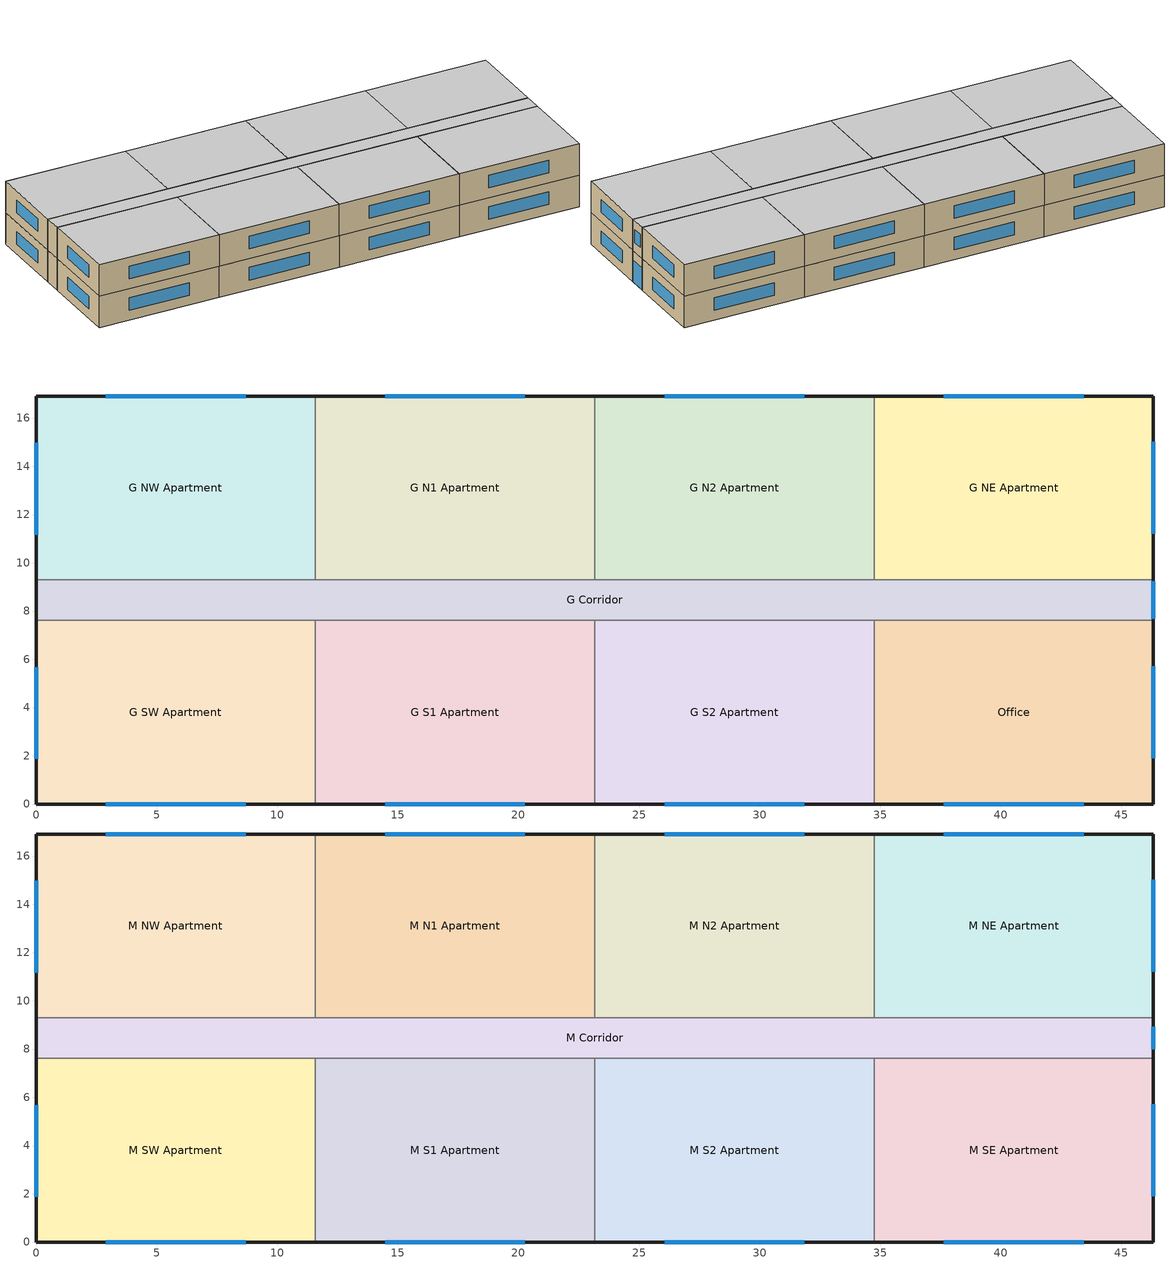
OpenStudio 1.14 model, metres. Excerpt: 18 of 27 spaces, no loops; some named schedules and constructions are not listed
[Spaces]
G S1 Apartment
 floor ground: 23.16,7.62 23.16,0 11.58,0 11.58,7.62 z0
 wall outside: 11.58,0 23.16,0 z0:3.05
 wall to G S2 Apartment: 23.16,0 23.16,7.62 z0:3.05
 wall to G Corridor: 23.16,7.62 11.58,7.62 z0:3.05
 wall to G SW Apartment: 11.58,7.62 11.58,0 z0:3.05
 window: 14.48,0 20.27,0 z0.95:2.17
 ceiling adiabatic (Floor Adiabatic construction): 23.16,0 23.16,7.62 11.58,7.62 11.58,0 z3.05
G S2 Apartment
 floor ground: 34.75,7.62 34.75,0 23.16,0 23.16,7.62 z0
 wall outside: 23.16,0 34.75,0 z0:3.05
 wall to Office: 34.75,0 34.75,7.62 z0:3.05
 wall to G Corridor: 34.75,7.62 23.16,7.62 z0:3.05
 window: 26.06,0 31.85,0 z0.95:2.17
 ceiling adiabatic (Floor Adiabatic construction): 34.75,0 34.75,7.62 23.16,7.62 23.16,0 z3.05
G NE Apartment
 floor ground: 46.33,16.92 46.33,9.3 34.75,9.3 34.75,16.92 z0
 wall outside: 46.33,9.3 46.33,16.92 34.75,16.92 z0:3.05
 wall to G Corridor: 34.75,9.3 46.33,9.3 z0:3.05
 wall to G N2 Apartment: 34.75,16.92 34.75,9.3 z0:3.05
 window: 46.33,11.2 46.33,15.01 / 43.43,16.92 37.64,16.92 z0.95:2.17
 ceiling adiabatic (Floor Adiabatic construction): 46.33,9.3 46.33,16.92 34.75,16.92 34.75,9.3 z3.05
G NW Apartment
 floor ground: 11.58,16.92 11.58,9.3 0,9.3 0,16.92 z0
 wall outside: 11.58,16.92 0,16.92 0,9.3 z0:3.05
 wall to G N1 Apartment: 11.58,9.3 11.58,16.92 z0:3.05
 wall to G Corridor: 0,9.3 11.58,9.3 z0:3.05
 window: 8.69,16.92 2.89,16.92 / 0,14.97 0,11.16 z0.95:2.17
 ceiling adiabatic (Floor Adiabatic construction): 11.58,9.3 11.58,16.92 0,16.92 0,9.3 z3.05
G N1 Apartment
 floor ground: 23.16,16.92 23.16,9.3 11.58,9.3 11.58,16.92 z0
 wall outside: 23.16,16.92 11.58,16.92 z0:3.05
 wall to G N2 Apartment: 23.16,9.3 23.16,16.92 z0:3.05
 wall to G Corridor: 11.58,9.3 23.16,9.3 z0:3.05
 window: 20.27,16.92 14.48,16.92 z0.95:2.17
 ceiling adiabatic (Floor Adiabatic construction): 23.16,9.3 23.16,16.92 11.58,16.92 11.58,9.3 z3.05
Office
 floor ground: 46.33,7.62 46.33,0 34.75,0 34.75,7.62 z0
 wall outside: 34.75,0 46.33,0 46.33,7.62 z0:3.05
 wall to G Corridor: 46.33,7.62 34.75,7.62 z0:3.05
 window: 46.33,1.9 46.33,5.71 / 37.64,0 43.43,0 z0.95:2.17
 ceiling adiabatic (Floor Adiabatic construction): 46.33,0 46.33,7.62 34.75,7.62 34.75,0 z3.05
G Corridor
 floor ground: 46.33,9.3 46.33,7.62 0,7.62 0,9.3 z0
 wall outside: 46.33,7.62 46.33,9.3 / 0,9.3 0,7.62 z0:3.05
 wall to G N2 Apartment: 34.75,9.3 23.16,9.3 z0:3.05
 wall to G SW Apartment: 0,7.62 11.58,7.62 z0:3.05
 window: 46.33,7.67 46.33,9.25 z0.03:2.13
 ceiling adiabatic (Floor Adiabatic construction): 46.33,7.62 46.33,9.3 0,9.3 0,7.62 z3.05
G SW Apartment
 floor ground: 11.58,7.62 11.58,0 0,0 0,7.62 z0
 wall outside: 0,7.62 0,0 11.58,0 z0:3.05
 window: 0,5.68 0,1.87 / 2.9,0 8.69,0 z0.95:2.17
 ceiling adiabatic (Floor Adiabatic construction): 11.58,0 11.58,7.62 0,7.62 0,0 z3.05
G N2 Apartment
 floor ground: 34.75,16.92 34.75,9.3 23.16,9.3 23.16,16.92 z0
 wall outside: 34.75,16.92 23.16,16.92 z0:3.05
 window: 31.85,16.92 26.06,16.92 z0.95:2.17
 ceiling adiabatic (Floor Adiabatic construction): 34.75,9.3 34.75,16.92 23.16,16.92 23.16,9.3 z3.05
M S2 Apartment
 floor adiabatic (Floor Adiabatic construction): 34.75,7.62 34.75,0 23.16,0 23.16,7.62 z3.05
 wall outside: 23.16,0 34.75,0 z3.05:6.1
 wall to M SE Apartment: 34.75,0 34.75,7.62 z3.05:6.1
 wall to M S1 Apartment: 23.16,7.62 23.16,0 z3.05:6.1
 wall to M Corridor: 34.75,7.62 23.16,7.62 z3.05:6.1
 window: 26.06,0 31.85,0 z4:5.22
 ceiling adiabatic (Floor Adiabatic construction): 34.75,0 34.75,7.62 23.16,7.62 23.16,0 z6.1
M SE Apartment
 floor adiabatic (Floor Adiabatic construction): 46.33,7.62 46.33,0 34.75,0 34.75,7.62 z3.05
 wall outside: 34.75,0 46.33,0 46.33,7.62 z3.05:6.1
 wall to M Corridor: 46.33,7.62 34.75,7.62 z3.05:6.1
 window: 37.64,0 43.43,0 / 46.33,1.9 46.33,5.71 z4:5.22
 ceiling adiabatic (Floor Adiabatic construction): 46.33,0 46.33,7.62 34.75,7.62 34.75,0 z6.1
M Corridor
 floor adiabatic (Floor Adiabatic construction): 46.33,9.3 46.33,7.62 0,7.62 0,9.3 z3.05
 wall outside: 0,9.3 0,7.62 / 46.33,7.62 46.33,9.3 z3.05:6.1
 wall to M SW Apartment: 0,7.62 11.58,7.62 z3.05:6.1
 wall to M N1 Apartment: 23.16,9.3 11.58,9.3 z3.05:6.1
 wall to M NE Apartment: 46.33,9.3 34.75,9.3 z3.05:6.1
 wall to M N2 Apartment: 34.75,9.3 23.16,9.3 z3.05:6.1
 wall to M S1 Apartment: 11.58,7.62 23.16,7.62 z3.05:6.1
 wall to M NW Apartment: 11.58,9.3 0,9.3 z3.05:6.1
 window: 46.33,8 46.33,8.91 z4:5.22
 ceiling adiabatic (Floor Adiabatic construction): 46.33,7.62 46.33,9.3 0,9.3 0,7.62 z6.1
M SW Apartment
 floor adiabatic (Floor Adiabatic construction): 11.58,7.62 11.58,0 0,0 0,7.62 z3.05
 wall outside: 0,7.62 0,0 11.58,0 z3.05:6.1
 wall to M S1 Apartment: 11.58,0 11.58,7.62 z3.05:6.1
 window: 0,5.68 0,1.87 / 2.9,0 8.69,0 z4:5.22
 ceiling adiabatic (Floor Adiabatic construction): 11.58,0 11.58,7.62 0,7.62 0,0 z6.1
M NE Apartment
 floor adiabatic (Floor Adiabatic construction): 46.33,16.92 46.33,9.3 34.75,9.3 34.75,16.92 z3.05
 wall outside: 46.33,9.3 46.33,16.92 34.75,16.92 z3.05:6.1
 wall to M N2 Apartment: 34.75,16.92 34.75,9.3 z3.05:6.1
 window: 46.33,11.2 46.33,15.01 / 43.43,16.92 37.64,16.92 z4:5.22
 ceiling adiabatic (Floor Adiabatic construction): 46.33,9.3 46.33,16.92 34.75,16.92 34.75,9.3 z6.1
M N2 Apartment
 floor adiabatic (Floor Adiabatic construction): 34.75,16.92 34.75,9.3 23.16,9.3 23.16,16.92 z3.05
 wall outside: 34.75,16.92 23.16,16.92 z3.05:6.1
 wall to M N1 Apartment: 23.16,16.92 23.16,9.3 z3.05:6.1
 window: 31.85,16.92 26.06,16.92 z4:5.22
 ceiling adiabatic (Floor Adiabatic construction): 34.75,9.3 34.75,16.92 23.16,16.92 23.16,9.3 z6.1
M N1 Apartment
 floor adiabatic (Floor Adiabatic construction): 23.16,16.92 23.16,9.3 11.58,9.3 11.58,16.92 z3.05
 wall outside: 23.16,16.92 11.58,16.92 z3.05:6.1
 wall to M NW Apartment: 11.58,16.92 11.58,9.3 z3.05:6.1
 window: 20.27,16.92 14.48,16.92 z4:5.22
 ceiling adiabatic (Floor Adiabatic construction): 23.16,9.3 23.16,16.92 11.58,16.92 11.58,9.3 z6.1
M S1 Apartment
 floor adiabatic (Floor Adiabatic construction): 23.16,7.62 23.16,0 11.58,0 11.58,7.62 z3.05
 wall outside: 11.58,0 23.16,0 z3.05:6.1
 window: 14.48,0 20.27,0 z4:5.22
 ceiling adiabatic (Floor Adiabatic construction): 23.16,0 23.16,7.62 11.58,7.62 11.58,0 z6.1
M NW Apartment
 floor adiabatic (Floor Adiabatic construction): 11.58,16.92 11.58,9.3 0,9.3 0,16.92 z3.05
 wall outside: 11.58,16.92 0,16.92 0,9.3 z3.05:6.1
 window: 0,14.97 0,11.16 / 8.69,16.92 2.89,16.92 z4:5.22
 ceiling adiabatic (Floor Adiabatic construction): 11.58,9.3 11.58,16.92 0,16.92 0,9.3 z6.1
[Site]
Burlington International Ap_VT_USA: Latitude {deg}=44.47; Longitude {deg}=-73.15; Time Zone {hr}=-5; Elevation {m}=101; Terrain=City
[Building]
90.1-2013-MidriseApartment-ASHRAE 169-6A created: 2018-06-08 20:30:58 -0700: North Axis {deg}=0; Default Construction Set=90.1-2013 - MidApt - ASHRAE 169-6A; Standards Building Type=MidriseApartment
[Site:GroundTemperature:BuildingSurface]
20.28, 20.19, 20.16, 20.24, 20.38, 22.61, 23.05, 23.18, 23.2, 21, 20.63, 20.43
[Site:WaterMainsTemperature]
Calculation Method=Correlation; Annual Average Outdoor Air Temperature {C}=7.8; Maximum Difference In Monthly Average Outdoor Air Temperatures {deltaC}=28.3
[SizingPeriod:DesignDay] Barometric Pressure {Pa}=100118; Sky Clearness=0; Rain Indicator=0; Snow Indicator=0; Day of Month=21; Daylight Saving Time Indicator=0; Humidity Indicating Type=Wetbulb; Dry-Bulb Temperature Range Modifier Type=DefaultMultipliers
Name | Maximum Dry-Bulb Temperature {C} | Daily Dry-Bulb Temperature Range {deltaC} | Humidity Indicating Conditions at Maximum Dry-Bulb | Wind Speed {m/s} | Wind Direction {deg} | Month | Day Type | Solar Model Indicator | ASHRAE Taub | ASHRAE Taud
Burlington International Ap Ann Clg .4% Condns DB=>MWB | 31.3 | 10.7 | 21.7 | 4.5 | 170 | 7 | SummerDesignDay | ASHRAETau | 0.459 | 2.002
Burlington International Ap Ann Htg 99.6% Condns DB | -22.4 | 0 | -22.4 | 3 | 60 | 1 | WinterDesignDay | ASHRAEClearSky
[ClimateZones]
Climate Zone Value 1=6A
[Material:NoMass] Thermal Absorptance=0.9; Solar Absorptance=0.7
Name | Roughness | Thermal Resistance {m2-K/W} | Visible Absorptance
CP02 CARPET PAD | VeryRough | 0.21648 | 0.8
Nonres_Floor_Insulation | MediumSmooth | 2.88292 | 0.7
Typical Insulation R-17.04 | Smooth | 3.00072 | 0.7
Typical Carpet Pad | Smooth | 0.21648 | 0.8
Typical Insulation R-18.23 | Smooth | 3.21036 | 0.7
Typical Insulation R-30.13 | Smooth | 5.30668 | 0.7
Typical Insulation R-1.15 | Smooth | 0.202509 | 0.7
Typical Insulation R-1.15 1 | Smooth | 0.202527 | 0.7
[Material]
Name | Roughness | Thickness {m} | Conductivity {W/m-K} | Density {kg/m3} | Specific Heat {J/kg-K} | Thermal Absorptance | Solar Absorptance | Visible Absorptance
100mm Normalweight concrete floor | MediumSmooth | 0.1016 | 2.31 | 2322 | 832
G01 13mm gypsum board | Smooth | 0.0127 | 0.16 | 800 | 1090 | 0.9 | 0.7 | 0.5
4 in. Normalweight Concrete Floor | MediumRough | 0.1016 | 2.31 | 2322 | 832 | 0.9 | 0.7 | 0.7
25mm Stucco | Smooth | 0.0254 | 0.72 | 1856 | 840 | 0.9 | 0.7 | 0.7
5/8 in. Gypsum Board | MediumSmooth | 0.0159 | 0.16 | 800 | 1090 | 0.9 | 0.7 | 0.7
Roof Membrane | VeryRough | 0.0095 | 0.16 | 1121.29 | 1460 | 0.9 | 0.7 | 0.7
Metal Roof Surface; F08 Metal surface | Smooth | 0.0008 | 45.28 | 7824 | 500 | 0.9 | 0.7 | 0.7
8 in. Normalweight Concrete Floor | MediumRough | 0.2032 | 2.31 | 2322 | 832 | 0.9 | 0.7 | 0.7
8 in. Concrete Block Basement Wall | MediumRough | 0.2032 | 1.326 | 1842 | 912 | 0.9 | 0.7 | 0.7
G05 25mm wood | MediumSmooth | 0.0254 | 0.15 | 608 | 1630 | 0.9 | 0.5 | 0.5
[Construction]
Floor Adiabatic construction: CP02 CARPET PAD, 100mm Normalweight concrete floor, Nonres_Floor_Insulation
Typical Insulated Exterior Mass Floor R-19.61: Typical Insulation R-17.04, 4 in. Normalweight Concrete Floor, Typical Carpet Pad
Typical Insulated Steel Framed Exterior Wall R-20.41: 25mm Stucco, 5/8 in. Gypsum Board, Typical Insulation R-18.23, 5/8 in. Gypsum Board
Typical IEAD Roof R-31.25: Roof Membrane, Typical Insulation R-30.13, Metal Roof Surface
Typical Interior Floor: 100mm Normalweight concrete floor, CP02 CARPET PAD
Typical Interior Wall: G01 13mm gypsum board, G01 13mm gypsum board
Typical Interior Ceiling: CP02 CARPET PAD, 100mm Normalweight concrete floor
Typical Insulated Carpeted 8in Slab Floor: 8 in. Normalweight Concrete Floor, Typical Carpet Pad
Typical Insulated Basement Mass Wall: 8 in. Concrete Block Basement Wall
U 0.42 SHGC 0.40 Dbl LoE (e2-.1) Tint 6mm/6mm Air: LoE TINT 6MM, AIR 6MM, CLEAR 6MM
Typical Insulated Metal Door R-2.0: F08 Metal surface, Typical Insulation R-1.15
Typical Overhead Door R-2.0: Typical Insulation R-1.15 1
Window_U_0.50_SHGC_0.40_Skylight_Frame_Width_0.430_in: Glass_2052_LayerAvg, Gap_1_W_0_0038, Glass_2027F_LayerAvg
Typical Interior Window: Clear 3mm
Typical Interior Door; Typical Interior Partition: G05 25mm wood
[DefaultConstructionSet]
90.1-2013 - MidApt - ASHRAE 169-6A: Default Exterior Surface Constructions=Default Surface Constructions 1; Default Interior Surface Constructions=Default Surface Constructions 2; Default Ground Contact Surface Constructions=Default Surface Constructions 3; Default Exterior SubSurface Constructions=Default Sub Surface Constructions 1; Default Interior SubSurface Constructions=Default Sub Surface Constructions 2; Interior Partition Construction=Typical Interior Partition
[DefaultSurfaceConstructions]
Name | Floor Construction | Wall Construction | Roof Ceiling Construction
Default Surface Constructions 1 | Typical Insulated Exterior Mass Floor R-19.61 | Typical Insulated Steel Framed Exterior Wall R-20.41 | Typical IEAD Roof R-31.25
Default Surface Constructions 2 | Typical Interior Floor | Typical Interior Wall | Typical Interior Ceiling
Default Surface Constructions 3 | Typical Insulated Carpeted 8in Slab Floor | Typical Insulated Basement Mass Wall
[DefaultSubSurfaceConstructions]
Name | Fixed Window Construction | Operable Window Construction | Door Construction | Overhead Door Construction | Skylight Construction | Tubular Daylight Dome Construction | Tubular Daylight Diffuser Construction
Default Sub Surface Constructions 1 | U 0.42 SHGC 0.40 Dbl LoE (e2-.1) Tint 6mm/6mm Air | U 0.42 SHGC 0.40 Dbl LoE (e2-.1) Tint 6mm/6mm Air | Typical Insulated Metal Door R-2.0 | Typical Overhead Door R-2.0 | Window_U_0.50_SHGC_0.40_Skylight_Frame_Width_0.430_in | Typical Interior Window | Typical Interior Window
Default Sub Surface Constructions 2 | Typical Interior Window | Typical Interior Window | Typical Interior Door
[WindowMaterial:Glazing] Optical Data Type=SpectralAverage; Infrared Transmittance at Normal Incidence=0; Dirt Correction Factor for Solar and Visible Transmittance=1; Solar Diffusing=No
Name | Thickness {m} | Solar Transmittance at Normal Incidence | Front Side Solar Reflectance at Normal Incidence | Back Side Solar Reflectance at Normal Incidence | Visible Transmittance at Normal Incidence | Front Side Visible Reflectance at Normal Incidence | Back Side Visible Reflectance at Normal Incidence | Front Side Infrared Hemispherical Emissivity | Back Side Infrared Hemispherical Emissivity | Conductivity {W/m-K}
LoE TINT 6MM | 0.006 | 0.36 | 0.093 | 0.2 | 0.5 | 0.035 | 0.054 | 0.84 | 0.1 | 0.9
CLEAR 6MM | 0.006 | 0.775 | 0.071 | 0.071 | 0.881 | 0.08 | 0.08 | 0.84 | 0.84 | 0.9
Glass_2052_LayerAvg | 0.00837 | 0.507767 | 0.054228 | 0.0544931 | 0.586833 | 0.05805 | 0.058397 | 0.84 | 0.84 | 1
Glass_2027F_LayerAvg | 0.004 | 0.369744 | 0.470069 | 0.340935 | 0.765222 | 0.0546 | 0.073741 | 0.03675 | 0.84 | 1
Clear 3mm | 0.003 | 0.837 | 0.075 | 0.075 | 0.898 | 0.081 | 0.081 | 0.84 | 0.84 | 0.9
[WindowMaterial:Gas] Gas Type=Air
Name | Thickness {m}
AIR 6MM | 0.0063
Gap_1_W_0_0038 | 0.0038
[Space]
Name | Space Type | Building Story | Thermal Zone
G Corridor | MidriseApartment Corridor | Building Story 1 | G Corridor ZN
M S2 Apartment | MidriseApartment Apartment | Building Story 2 | M S2 Apartment ZN
M SE Apartment | MidriseApartment Apartment | Building Story 2 | M SE Apartment ZN
M SW Apartment | MidriseApartment Apartment | Building Story 2 | M SW Apartment ZN
M Corridor | MidriseApartment Corridor | Building Story 2 | M Corridor ZN
G S1 Apartment | MidriseApartment Apartment | Building Story 1 | G S1 Apartment ZN
G S2 Apartment | MidriseApartment Apartment | Building Story 1 | G S2 Apartment ZN
M NE Apartment | MidriseApartment Apartment | Building Story 2 | M NE Apartment ZN
G NW Apartment | MidriseApartment Apartment | Building Story 1 | G NW Apartment ZN
M N1 Apartment | MidriseApartment Apartment | Building Story 2 | M N1 Apartment ZN
Office | MidriseApartment Office | Building Story 1 | Office ZN
G NE Apartment | MidriseApartment Apartment | Building Story 1 | G NE Apartment ZN
G SW Apartment | MidriseApartment Apartment | Building Story 1 | G SW Apartment ZN
M N2 Apartment | MidriseApartment Apartment | Building Story 2 | M N2 Apartment ZN
G N1 Apartment | MidriseApartment Apartment | Building Story 1 | G N1 Apartment ZN
G N2 Apartment | MidriseApartment Apartment | Building Story 1 | G N2 Apartment ZN
M S1 Apartment | MidriseApartment Apartment | Building Story 2 | M S1 Apartment ZN
M NW Apartment | MidriseApartment Apartment | Building Story 2 | M NW Apartment ZN
[SpaceType] Standards Building Type=MidriseApartment
Name | Default Construction Set | Default Schedule Set | Design Specification Outdoor Air Object | Standards Space Type
MidriseApartment Office | 90.1-2013 - MidApt - Office - ASHRAE 169-6A | MidriseApartment Office Schedule Set | MidriseApartment Office Ventilation | Office
MidriseApartment Corridor |  | MidriseApartment Corridor Schedule Set | MidriseApartment Corridor Ventilation | Corridor
MidriseApartment Apartment |  | MidriseApartment Apartment Schedule Set | MidriseApartment Apartment Ventilation | Apartment
[ElectricEquipment:Definition] Design Level Calculation Method=EquipmentLevel; Fraction Latent=0; Fraction Radiant=0; Fraction Lost=0.95
Name | Design Level {W}
Ground Corridor Electric Equipment Definition1 | 16055
Ground Corridor Electric Equipment Definition2 | 63
[ElectricEquipment] Space or SpaceType=G Corridor
Name | Electric Equipment Definition | Schedule
G Corridor_Elevators_Equip | Ground Corridor Electric Equipment Definition1 | ApartmentMidRise BLDG_ELEVATORS
Elevators_Lights_Fan | Ground Corridor Electric Equipment Definition2 | ApartmentMidRise ELEV_LIGHT_FAN_SCH_ADD_DF
[SpaceInfiltration:DesignFlowRate] Temperature Term Coefficient=0; Velocity Squared Term Coefficient=0
Name | Space or SpaceType | Schedule | Design Flow Rate Calculation Method | Flow per Exterior Surface Area {m3/s-m2} | Constant Term Coefficient | Velocity Term Coefficient | Design Flow Rate {m3/s}
G Corridor Infiltration | G Corridor | ApartmentMidRise INF_COR_SCH | Flow/ExteriorArea | 0.000569573 | 0 | 0.224
G N1 Apartment Infiltration | G N1 Apartment | ApartmentMidRise INF_APT_SCH | Flow/ExteriorArea | 0.000569573 | 0 | 0.224
G N2 Apartment Infiltration | G N2 Apartment | ApartmentMidRise INF_APT_SCH | Flow/ExteriorArea | 0.000569573 | 0 | 0.224
G NE Apartment Infiltration | G NE Apartment | ApartmentMidRise INF_APT_SCH | Flow/ExteriorArea | 0.000569573 | 0 | 0.224
G NW Apartment Infiltration | G NW Apartment | ApartmentMidRise INF_APT_SCH | Flow/ExteriorArea | 0.000569573 | 0 | 0.224
G S1 Apartment Infiltration | G S1 Apartment | ApartmentMidRise INF_APT_SCH | Flow/ExteriorArea | 0.000569573 | 0 | 0.224
G S2 Apartment Infiltration | G S2 Apartment | ApartmentMidRise INF_APT_SCH | Flow/ExteriorArea | 0.000569573 | 0 | 0.224
G SW Apartment Infiltration | G SW Apartment | ApartmentMidRise INF_APT_SCH | Flow/ExteriorArea | 0.000569573 | 0 | 0.224
M Corridor Infiltration | M Corridor | ApartmentMidRise INF_COR_SCH | Flow/ExteriorArea | 0.000569573 | 0 | 0.224
M N1 Apartment Infiltration | M N1 Apartment | ApartmentMidRise INF_APT_SCH | Flow/ExteriorArea | 0.000569573 | 0 | 0.224
M N2 Apartment Infiltration | M N2 Apartment | ApartmentMidRise INF_APT_SCH | Flow/ExteriorArea | 0.000569573 | 0 | 0.224
M NE Apartment Infiltration | M NE Apartment | ApartmentMidRise INF_APT_SCH | Flow/ExteriorArea | 0.000569573 | 0 | 0.224
M NW Apartment Infiltration | M NW Apartment | ApartmentMidRise INF_APT_SCH | Flow/ExteriorArea | 0.000569573 | 0 | 0.224
M S1 Apartment Infiltration | M S1 Apartment | ApartmentMidRise INF_APT_SCH | Flow/ExteriorArea | 0.000569573 | 0 | 0.224
M S2 Apartment Infiltration | M S2 Apartment | ApartmentMidRise INF_APT_SCH | Flow/ExteriorArea | 0.000569573 | 0 | 0.224
M SE Apartment Infiltration | M SE Apartment | ApartmentMidRise INF_APT_SCH | Flow/ExteriorArea | 0.000569573 | 0 | 0.224
M SW Apartment Infiltration | M SW Apartment | ApartmentMidRise INF_APT_SCH | Flow/ExteriorArea | 0.000569573 | 0 | 0.224
Office Infiltration | Office | ApartmentMidRise INF_OFF_SCH | Flow/ExteriorArea | 0.000569573 | 0 | 0.224
G Corridor door Infiltration | G Corridor | ApartmentMidRise INFIL_Door_Opening_SCH_2010_2013 | Flow/Space |  | 1 | 0 | 0.327531
[InternalMass] Internal Mass Definition=Internal Mass Definition 1
Name | Space or SpaceType
G SW Apartment Mass | G SW Apartment
G NW Apartment Mass | G NW Apartment
G NE Apartment Mass | G NE Apartment
G N1 Apartment Mass | G N1 Apartment
G N2 Apartment Mass | G N2 Apartment
G S1 Apartment Mass | G S1 Apartment
G S2 Apartment Mass | G S2 Apartment
M SW Apartment Mass | M SW Apartment
M NW Apartment Mass | M NW Apartment
M SE Apartment Mass | M SE Apartment
M NE Apartment Mass | M NE Apartment
M N1 Apartment Mass | M N1 Apartment
M N2 Apartment Mass | M N2 Apartment
M S1 Apartment Mass | M S1 Apartment
M S2 Apartment Mass | M S2 Apartment
Office Mass | Office
[ThermalZone] Use Ideal Air Loads=No
Name | Multiplier | Thermostat
M NE Apartment ZN | 2 | MidriseApartment Apartment Thermostat 1
G NW Apartment ZN |  | MidriseApartment Apartment Thermostat 2
M S1 Apartment ZN | 2 | MidriseApartment Apartment Thermostat 3
G S1 Apartment ZN |  | MidriseApartment Apartment Thermostat 4
G N2 Apartment ZN |  | MidriseApartment Apartment Thermostat 5
M SE Apartment ZN | 2 | MidriseApartment Apartment Thermostat 6
M N2 Apartment ZN | 2 | MidriseApartment Apartment Thermostat 7
G N1 Apartment ZN |  | MidriseApartment Apartment Thermostat 8
G NE Apartment ZN |  | MidriseApartment Apartment Thermostat 9
M S2 Apartment ZN | 2 | MidriseApartment Apartment Thermostat 10
G S2 Apartment ZN |  | MidriseApartment Apartment Thermostat 11
M SW Apartment ZN | 2 | MidriseApartment Apartment Thermostat 12
Office ZN |  | MidriseApartment Office Thermostat 1
G Corridor ZN |  | MidriseApartment Corridor Thermostat 1
M N1 Apartment ZN | 2 | MidriseApartment Apartment Thermostat 13
M NW Apartment ZN | 2 | MidriseApartment Apartment Thermostat 14
G SW Apartment ZN |  | MidriseApartment Apartment Thermostat 15
M Corridor ZN | 2 | MidriseApartment Corridor Thermostat 2
[Exterior:Lights]
NonDimming Exterior Lights Def: Exterior Lights Definition=NonDimming Exterior Lights Def; Schedule=ApartmentMidRise Exterior_Lgt_ALWAYS_ON; Control Option=AstronomicalClock
[BuildingStory]
Name | Nominal Z Coordinate {m}
Building Story 1 | 0
Building Story 2 | 3.04785
